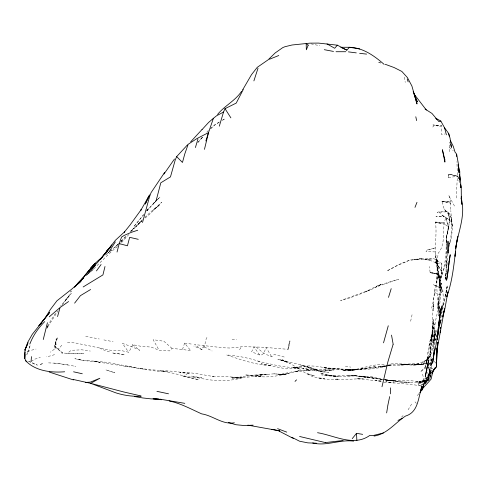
<?xml version="1.0" encoding="UTF-8"?>
<svg xmlns="http://www.w3.org/2000/svg" width="487" height="487" viewBox="0 0 487 487"><rect width="100%" height="100%" fill="white"/><g stroke="black" fill="none" stroke-linecap="round" stroke-linejoin="round"><path stroke-width="0.37" stroke-dasharray="2.44 1.83" d="M435.189 260.892L439.895 277.907L439.085 288.127L441.63 272.452L439.858 281.096L441.746 272.763L441.861 263.79M426.874 363.028C427.117 349.66 431.263 336.724 434.361 323.8L431.19 341.691L432.48 333.729L431.324 342.258L432.213 335.257L431.598 343.932L430.124 352.369L430.776 345.307L430.07 353.952L430.465 371.739L427.519 379.781L426.344 380.804L417.31 382.38L428.791 378.667L429.723 369.937L428.822 378.521L427.519 379.781L430.112 370.497L428.822 378.521L427.428 370.248M441.831 271.247L435.427 261.653L441.831 271.247L441.752 263.382L434.124 258.786L425.328 259.315L432.133 258.95L423.526 258.64L413.883 259.583L421.486 259.017L429.887 260.222L437.776 263.668L439.913 262.877L441.752 263.382M449.209 151.737L449.452 142.082M439.256 313.111L439.542 305.824L438.61 316.008L440.285 298.787L440.65 287.92L440.674 291.646L440.68 290.051L438.154 310.243M456.234 197.996L457.372 176.294L449.197 174.145L448.551 174.383L448.308 177.633L457.372 176.294M442.969 304.759L443.359 298.969L442.823 289.99L439.95 284.597L437.131 267.442L439.536 268.97L441.8 271.18M447.906 253.952L446.743 268.367L446.652 261.105L447.066 270.054L445.13 278.728L446.311 271.448L445.13 279.964L446.019 272.964L446.171 262.572L447.34 251M424.78 384.176L430.344 378.204L430.928 369.523L431.092 373.432L430.666 376.159M55.037 348.649L56.242 338.538L54.66 346.154L55.037 348.649L50.441 352.198M431.634 363.57L431.281 366.419L431.616 359.266L431.403 368.05L430.179 376.561L424.914 383.975M431.993 360.721L432.353 357.872L430.818 365.676L427.568 363.819M431.257 358.103C428.195 349.538 434.301 337.613 434.574 328.548L433.765 337.168C434.337 327.556 435.615 317.956 438.556 308.752M434.197 288.901L434.465 292.48L433.454 300.388L431.573 308.703M433.838 349.088L435.932 338.605L437.18 334.526M433.929 340.62L435.64 332.244L433.929 340.62L435.335 330.563L433.351 351.541M440.759 317.487L441.545 311.905M448.679 248.267L449.678 242.648L448.716 246.112M206.981 337.68L206.36 338.045L204.327 346.921L201.77 349.563L194.447 344.553L223.539 347.803L230.266 348.028L242.958 346.671L262.633 347.201L287.902 349.319L289.534 340.845M445.386 224.653L448.466 227.088L446.841 235.489L446.122 243.226L446.658 236.292L448.466 227.088L445.915 217.555L441.952 215.011L443.56 216.52L436.005 216.472L443.56 216.52M430.484 338.836L428.834 347.231M430.818 365.676L432.511 357.446M410.626 321.292L412.446 313.007M440.723 318.188L446.129 293.868L447.279 285.339L445.508 295.299L447.176 286.91L441.892 310.529M429.784 345.283L431.774 336.919M288.048 349.076L290.075 340.87L288.322 349.362L287.902 349.319M428.25 363.15L429.735 372.147L427.653 379.909L429.735 372.147L428.499 364.635M448.308 177.633L449.197 174.145L457.378 175.941L456.928 161.605M448.74 245.588C452.709 234.265 451.607 222.255 450.822 210.567M447.37 250.969L446.987 252.357L447.395 250.994M432.164 358.213L430.569 363.673L428.426 365.725M62.732 353.069L54.66 346.154L57.576 337.302L54.66 346.154L57.034 348.595L62.732 353.069L60.723 353.3M448.618 246.903C452.113 237.729 453.123 227.892 451.431 218.2L451.778 219.887L451.078 216.782M437.168 329.833L432.572 342.525L434.635 337.144M441.307 312.417L442.774 307.656M27.315 353.081L26.852 354.548L30.31 345.052L27.315 353.081L28.161 351.711L29.92 350.591L36.05 349.051M182.485 349.435L184.591 343.122L190.855 350.792L182.485 349.435L172.075 348.461L169.561 350.914L159.079 350.238L151.134 347.054L141.668 346.434L132.555 344.656L131.886 346.762L128.678 352.241L120.423 350.378L110.592 350.269L75.388 342.97L67.218 342.361M437.07 334.551L435.262 340.023L436.565 336.694M450.81 209.428L450.591 201.825L441.892 201.259C443.462 204.802 442.951 210.36 447.462 211.76L448.326 213.19L449.574 220.063L445.915 217.555C441.052 228.89 446.859 243.275 438.136 253.258L437.241 261.854L436.869 282.63L437.375 273.925C435.415 286.94 438.288 299.815 439.11 312.757L439.122 312.952M384.925 379.805L395.572 380.688L385.101 379.988C397.057 381.004 409.074 379.659 420.938 382.045L416.592 381.771L425.455 380.962L429.674 372.378L425.455 380.962L421.121 382.794L401.988 382.021L383.001 379.683M426.216 361.646L426.764 360.197L429.662 356.728L431.695 352.691L433.68 344.388L434.489 335.75L433.619 343.597L435.007 334.313L433.515 342.745L428.11 358.962L421.358 363.631L428.986 357.604L428.11 358.962L429.662 356.728L426.241 361.884L430.837 354.055L425.559 363.065L421.979 364.653L411.363 364.586L421.979 364.653L413.195 365.098L404.6 364.763L399.9 364.964L406.548 364.793L386.97 365.938M47.568 326.26L48.42 324.281L56.535 311.619M425.34 381.54L427.61 376.36M46.819 328.408L48.329 325.249L46.929 328.153L58.05 310.809M203.822 345.667L201.77 349.563L193.893 346.056M435.488 222.425L435.707 222.035L444.089 222.748L435.415 222.078L444.114 224.05L435.488 222.425C437.618 237.504 432.219 253.447 438.568 267.856L435.902 259.09L437.99 269.299L438.799 278.619L438.063 274.686C441.697 286.094 438.556 297.843 437.789 309.397L438.239 302.275L439.049 311.997M411.606 404.064L407.534 410.748M428.95 364.647L430.575 362.078L429.284 363.789M429.954 372.117L432.596 368.44L428.408 367.174M62.093 305.148L69.702 294.684L64.674 301.362L71.26 293.509L60.479 306.226M239.501 349.715L241.704 346.689M146.867 210.597L148.572 208.266L146.806 210.67M425.48 382.94L430.179 376.561M429.144 373.833L421.121 382.794L419.204 382.648L428.371 376.816L421.121 382.794M431.744 372.153L429.844 375.41L430.873 377.285M61.727 345.186L58.927 348.875L57.034 348.595M430.149 355.467L423.513 364.112L428.45 362.839C415.533 366.973 401.988 362.389 388.736 364.185M157.198 199.159L146.557 211.315M128.927 234.424L120.186 244.17M131.277 231.587L140.128 222.151L130.711 231.155M157.149 199.183L152.875 204.297L160.059 196.979L146.544 210.999M143.72 214.572L133.681 226.796L143.659 214.773M431.78 372.299L430.38 373.955L430.076 372.275M418.942 393.654L417.517 395.341L418.832 393.855M202.501 137.157L198.002 142.326M432.76 127.064L434.447 125.104L441.782 125.567L432.943 124.946L441.825 126.827L441.386 134.479L445.015 133.974M197.606 142.782L202.629 137.139M206.817 132.184L208.308 130.479M200.973 138.929L202.872 136.871M121.026 241.461L125.95 235.994M142.624 219.716L136.104 226.705L141.65 220.812M401.574 417.134L403.108 415.539M141.644 220.8L139.605 222.882L141.674 220.97M120.746 241.826L122.012 240.572L120.1 242.41M121.263 241.315L126.949 235.678M130.662 231.386L134.302 227.819L130.626 231.337M210.506 128.97L214.822 125.001L219.935 121.866M118.122 244.304L114.755 247.445L119.084 243.384M54.879 345.411L56.188 344.169L58.434 343.177M256.174 347.048L263.844 353.367L271.716 356.874L274.218 354.493L284.274 357.02M118.158 244.273L110.33 250.933M144.755 217.482L151.14 211.498L159.669 204.966L153.168 210.092L161.684 202.257L150.422 213.519L145.071 218.103M427.519 379.781L428.877 378.551L426.344 380.804L428.791 378.667L419.204 382.648M87.544 274.242C98.13 265.518 106.799 254.738 117.763 246.428M210.554 128.501L215.047 124.55L219.954 121.604M87.483 274.297L93.997 268.55L84.665 277.042M109.77 251.402L106.397 254.19L109.691 251.596M110.239 251.164L111.882 249.868L104.072 255.803M68.807 352.162L71.187 350.299L81.932 349.824L90.326 351.06M31.174 361.366L34.808 359.15L40.348 357.458M423.209 383.64L420.238 385.905L424.64 382.971M425.589 381.826L430.344 378.204M425.273 382.551L429.047 380.037M222.498 120.295L225.055 118.731L222.504 120.167M426.277 367.77L423.769 369.079L420.555 371.928L425.614 366.382L428.103 356.618L425.078 367.831L427.781 358.128L432.511 331.288L432.766 322.522L432.401 313.585L433.594 303.468L433.57 310.809C431.385 292.48 442.561 274.224 435.512 256.46L437.241 261.854L437.296 270.711L437.137 260.228L437.241 261.854L435.293 251.919L425.991 251.609L427.215 250.306L435.542 247.786L425.888 250.275M54.581 354.493L52.413 355.425L46.216 356.855M426.764 360.197L417.341 364.093L419.441 363.46L399.906 364.428M419.344 385.844L418.065 383.872L428.481 380.097M418.065 383.872L428.304 380.122M342.604 370.223L352.746 369.883L342.604 370.223L360.216 369.091L376.195 366.553L358.128 369.682L349.313 370.272L356.155 369.743L347.194 370.991C360.143 369.237 372.555 363.953 385.826 364.27M447.462 211.76L439.359 211.735L437.137 212.369L447.462 211.76C452.338 215.412 451.534 221.932 452.283 227.271L451.26 217.811L444.174 209.039M425.455 380.962L427.294 380.572M385.911 365.981L379.994 367.058L389.003 365.603L378.107 366.76L386.234 366.005M386.654 365.847L391.091 365.043L381.711 367.283C370.175 369.603 358.31 369.834 346.561 370.01L357.324 369.444L377.09 367.466L375.045 367.868L385.704 365.512M360.216 369.091L367.381 368.032M388.699 365.067L393.192 364.404L409.75 364.434L401.866 364.404M354.14 370.017L356.155 369.743M335.123 379.403L338.672 379.063L326.436 379.452L318.133 377.815L324.689 378.521C308.101 379.367 297.015 365.11 282.344 359.777L289.528 363.412M232.092 339.683L236.7 339.336M420.847 385.972C409.293 383.61 397.416 383.75 385.795 381.747L394.172 383.08M344.577 370.15L357.324 369.444M354.195 375.641L371.064 377.76L354.195 375.641L347.408 375.927L356.107 375.836L336.614 376.621L326.686 374.747L336.614 376.621L328.183 375.556L320.111 372.896L330.052 375.94L338.635 376.348L328.183 375.556L330.052 375.94L321.615 374.874C339.323 376.488 357.318 374.138 374.844 378.338L357.988 376.159L393.563 380.937L372.957 378.034M274.059 373.864L251.621 375.24L244.973 374.899L253.398 376.001L262 376.36L255.365 375.982C270.309 378.923 285.059 374.138 299.42 370.68L294.982 371.63L310.176 370.4L305.891 370.43L333.985 369.974L323.319 370.09L331.945 370.333C314.401 368.501 296.68 369.974 279.715 374.777L288.639 373.712L277.858 374.351L286.49 374.533L274.059 373.864L284.542 374.515M28.203 361.512L29.512 361.488L37.359 365.116L31.156 362.845L29.512 361.488M259.571 354.944L254.031 346.988L251.602 351.833L259.571 354.944L261.525 354.944L263.844 353.367L266.06 347.426L271.716 356.874M340.048 368.896L334.076 368.878L343.956 369.122L350.47 370.035L331.355 369.176L323.07 367.442L348.54 369.919M337.12 379.215L345.746 379.446L363.296 378.6L356.533 378.789L382.021 381.169L375.453 380.493L382.35 381.948M54.325 363.101L64.668 364.355L75.576 366.382L74.87 366.248M48.572 362.876L56.468 363.235L68.612 365.104M441.892 201.259L450.591 201.825L448.49 193.917M383.726 382.24L392.279 382.794M335.33 368.89L324.902 367.989L333.388 368.829L323.149 367.454C313.238 365.201 302.926 365.579 293.046 367.788L301.922 366.936C286.873 369.03 272.41 364.166 257.879 361.244M391.67 380.645L401.988 382.021L409.616 382.179L400.016 382.1L384.888 379.623M421.486 259.017L419.587 258.755L409.774 260.064L398.975 264.447L386.83 271.046L396.692 265.878L408.514 260.673L419.587 258.755L429.887 260.222M184.591 343.122L192.542 344.212M140.128 368.476L152.382 369.864L173.317 371.319L190.198 373.383L179.727 372.683C191.196 371.8 202.312 374.966 213.568 376.488L211.632 376.408L220.343 376.262L238.587 377.443L230.716 377.395L241.436 377.017L232.463 378.308L252.455 375.331L263.211 374.777L253.009 376.548L236.359 378.369L243.269 377.547C226.114 382.575 208.564 380.895 191.537 376.086L201.764 377.851C187.41 378.387 174.066 372.354 159.986 370.844L167.461 371.867L157.904 371.368L93.589 361.354L100.109 362.237L83.155 360.49L74.882 358.724L81.299 360.051L79.405 359.783L106.811 362.322L143.872 369.134M382.301 379.586L368.385 377.194L361.409 376.682L370.51 376.457L382.173 379.203M125.275 366.023L135.532 367.673M448.551 174.383L457.378 175.941M345.393 366.139L350.81 367.119M103.914 339.926L113.087 341.673M85.7 336.359L99.232 338.989M311.035 43.848L319.856 45.76M430.058 272.172L438.41 274.297L430.058 272.172L429.54 266.523M380.645 62.872L377.979 62.056L380.731 63.097M259.754 361.604C249.034 357.982 237.839 355.875 226.577 354.901C241.144 359.82 255.833 365.043 271.405 365.694L261.215 363.765L286.082 368.866L298.945 368.123L292.212 367.697L309.154 369.523L302.75 368.135L319.308 371.618L328.628 372.378L321.317 371.368L313.141 369.176L323.137 371.971L315.15 368.963L300.656 364.994L310.499 368.44C300.199 363.405 288.688 362.663 277.888 359.278L287.793 362.468L279.794 359.497L288.036 362.675M185.9 374.473L186.99 374.826M109.447 351.894L101.387 349.185L99.598 347.925M434.465 292.48L441.228 295.341M440.942 288.024L433.217 284.633L440.942 288.024L439.95 284.597L442.366 291.463L440.54 282.131L439.024 280.08L441.307 283.933L441.246 292.76L440.54 282.131L441.307 283.933L438.458 274.321L440.053 285.193L439.578 276.226L439.225 286.569L439.895 277.907L437.131 267.442M204.327 346.921L212.076 350.981M441.952 215.011L449.574 220.063M132.555 344.656L139.763 350.275L131.886 346.762L122.389 343.365L128.678 352.241M449.343 147.512L453.318 150.708M450.091 214.639L448.326 213.19L450.274 221.932L448.722 214.804M459.545 182.814L457.847 176.483L459.996 178.345M172.075 348.461L163.882 341.247L153.125 339.689L159.079 350.238M434.301 361.384L436.224 363.503M429.735 372.147L431.092 373.432M415.021 401.86L416.379 403.425M436.358 261.324L437.776 263.668M449.203 196.419L455.077 207.133M439.359 211.735L440.303 213.665M457.847 176.483L459.533 181.359M424.153 380.682L422.539 373.979M428.444 367.283L429.619 371.325L428.578 367.326M445.915 217.555L448.509 228.001L448.466 227.088M404.466 77.171L405.221 82.413M446.135 247.329C446.281 258.329 443.925 269.171 440.449 279.55L445.721 263.297L446.95 254.792L446.281 245.771L446.658 236.292L446.135 247.329M433.132 319.423L432.791 328.171L431.92 336.779L433.357 320.854L431.342 338.215L433.241 329.894L433.132 319.423M449.653 220.167L448.442 228.677L446.524 236.999L449.653 220.167M438.994 296.942L437.661 305.422L438.994 296.942M442.135 201.198L441.989 201.502L450.737 203.158L442.135 201.198M71.51 290.909L70.585 292.084L71.498 290.928M296.723 379.537L294.282 382.143L297.088 379.446L296.723 379.537M380.901 284.42L373.267 288.621L359.357 294.404L348.917 298.233L340.59 300.582L369.377 290.136L365.883 291.536L377.888 285.534L398.646 279.215L375.55 287.214L380.901 284.42M42.46 363.71L39.417 364.666L42.46 363.71M267.26 374.18L257.191 375.398L267.26 374.18M424.092 363.966L413.195 365.098L424.092 363.966M83.886 353.574L75.144 353.854L64.68 353.112L73.227 353.665L83.886 353.574M124.222 354.609L112.101 352.905L124.222 354.609M438.41 274.297L430.082 272.702L438.373 274.303M198.294 379.659L182.229 375.824L198.294 379.659M308.813 367.265L306.98 366.735L316.885 369.901L308.813 367.265M314.639 376.001L306.694 373.48L314.639 376.001M114.013 372.512L105.935 369.901L114.695 372.78L114.013 372.512"/><path stroke-width="0.73" d="M461.28 198.86L461.286 196.693L461.81 204.199M461.341 198.629L461.213 186.235L460.495 184.147M433.649 370.083L436.449 366.76L436.991 349.228L437.85 342.221L436.863 350.792L444.619 308.569M437.04 348.382L436.449 366.76L433.558 369.749M436.449 366.76L436.991 349.228L436.212 359.455M440.51 328.743L440.613 327.331L440.479 328.822M25.099 354.627L24.813 358.414L25.744 360.873C35.575 371.094 51.245 372.847 64.68 371.776M25.446 350.074L25.561 348.558L27.576 343.95M440.37 330.259L440.199 332.414L440.358 330.862M31.077 361.506L31.485 356.618M438.3 327.428L437.88 332.536L439.822 315.381L441.009 308.46L438.684 325.511L439.822 315.381L442.257 305.605L440.059 312.624M25.056 352.107L24.35 357.068L24.813 358.414L24.947 349.989L27.923 341.953L32.3 334.301L49.637 312.471L38.99 325.675L45.346 317.707L50.386 309.482L56.924 300.814L72.106 288.84L81.159 280.853L79.746 282.442M25.361 349.976L25.561 348.558L24.947 349.989L28.149 342.653M457.841 236.146L456.027 246.708L455.053 256.32L455.503 251.359C453.768 266.657 452.046 282.058 446.829 296.644M386.641 412.921L387.859 405.294M456.983 240.493L455.631 248.607C458.042 231.879 465.962 215.4 461.195 198.264L461.767 204.211M457.11 239.756L457.348 238.332M434.441 350.427L432.584 363.265L434.946 348.436M427.154 366.589L425.291 376.524L428.87 359.814L427.324 365.914M387.926 404.88L389.673 396.631M434.41 350.555L433.205 356.192C437.076 344.291 437.472 331.684 441.027 319.758L439.018 325.84M381.985 386.751L387.938 361.671L393.1 344.406M43.258 339.53L47.428 322.723M444.083 310.676L442.646 317L444.899 308.77L447.894 291.902L446.743 296.656M204.461 149.369L208.491 132.622L213.422 118.286L216.569 115.784L223.539 112.022L225.012 108.656L236.213 103.104L243.214 89.614M156.382 199.731L160.807 182.808L170.468 176.884L175.296 159.773L176.659 156.619L187.495 144.87M104.997 266.511L102.915 274.918L83.161 286.959M383.525 342.842L388.273 325.76M117.044 252.047L119.212 243.603L121.567 237.066L124.191 235.416L131.326 232.336L137.724 230.235M142.521 222.48L149.466 196.949L151.043 192.682L164.63 172.447M57.557 316.58L59.919 308.052M219.314 126.17L223.539 112.022M195.403 147.567L197.953 138.947M253.891 80.897L258.025 68.174M420.038 392.778L422.022 386.075C418.156 396.905 418.777 412.172 405.446 416.099C395.121 422.868 387.08 434.118 374.089 436.06M422.101 390.142L424.554 381.966L422.375 389.028L420.147 392.376M391.201 288.657L388.492 297.393M205.849 140.999L208.491 132.622L196.918 138.582L188.159 144.292L184.786 153.929L182.467 162.445L176.659 156.619M414.979 207.365L416.982 202.33M29.829 344.066C33.043 335.543 38.296 327.994 44.731 321.584M145.217 204.144L148.791 196.273M145.528 203.487L149.612 194.897L140.846 210.207L141.145 209.696L130.072 224.97L124.246 232.232L124.757 231.678L115.401 240.274L105.843 252.704L111.876 244.967L106.83 251.231L108.838 249.137M434.921 367.947L432.334 373.316L432.967 370.613L431.165 378.965C428.45 382.514 424.981 385.485 422.375 389.028M109.782 250.635L115.352 241.862M242.623 89.925L251.511 74.651L257.233 67.358L268.069 59.852L275.185 52.937L282.777 47.604L284.901 46.728L292.054 44.999L309.829 43.154L318.522 43.093L337.357 45.175L346.854 50.143L349.465 47.276C363.095 47.696 374.26 55.822 384.164 64.4M96.456 270.912L101.083 264.514M174.468 159.024L163.997 174.005M106.83 251.231L108.966 248.894M74.608 303.151L80.422 295.664L90.612 289.503M74.408 287.354C84.227 277.511 91.306 265.105 102.763 256.868M79.466 282.417L87.873 272.233L94.959 265.604M107.085 250.908L100.328 259.522L107.085 250.908L97.522 262.536L87.873 272.233L95.464 265.153M78.888 283.16L82.857 278.114L79.655 281.857L83.271 278.284M78.218 283.897L81.81 279.428M352.229 438.653L356.521 433.32L362.651 434.355M38.99 325.675L41.127 323.064M75.613 285.881L78.358 282.539L83.819 277.511M241.637 91.252C235.312 100.766 224.647 105.697 217.561 114.451M337.357 45.175L334.691 48.28L327.014 43.903M75.85 285.832L79.783 281.328L83.581 277.992M190.679 141.827L202.014 129.524M202.026 129.627L208.588 122.462L213.422 118.286M86.187 274.138L89.133 270.973L88.78 271.35M49.278 316.818L59.609 307.93M81.177 280.11L83.673 277.919M60.084 307.528L68.582 301.52M402.085 418.382L397.97 420.464M269.481 59.244L278.783 55.512M383.476 432.949L372.945 435.591L369.913 435.341C353.891 447.011 334.508 435.439 317.524 432.712M450.755 144.45L451.419 147.378L450.049 138.168L448.649 133.468L444.582 127.85L440.851 121.08L438.793 121.525L431.969 113.441L425.102 109.058M325.407 442.58L343.128 440.485M85.432 382.435L90.296 382.143L99.859 378.265L90.655 383.33L73.16 379.44M253.143 425.151L244.377 425.547L235.885 424.719L228.446 422.466M345.837 51.719L336.03 51.725M234.375 422.789C222.498 424.926 213.062 415.594 201.703 413.883C191.001 409.104 180.768 403.388 169.153 400.947M353.617 441.125C339.768 439.28 326.418 446.439 312.697 442.981M316.471 443.213L307.875 442.866L299.572 441.216L291.798 437.271M359.643 53.32L366.595 54.112M161.55 399.742L153.095 398.774L158.78 399.09L151.116 398.89L142.654 397.934L134.302 396.497M348.363 51.866L356.283 52.882M159.742 399.109L184.804 403.352M359.723 48.925L349.465 47.276L340.784 47.288L346.854 50.143M271.502 429.291L279.824 430.867L247.871 425.139M324.299 49.686L333.485 51.433M325.279 442.561L299.572 436.474M168.514 393.8L156.942 391.353M141.053 395.968L123.783 391.974L90.655 383.33L115.833 392.839A76.958 73.933 65.3 0 0 141.078 396.29M73.561 371.806L82.297 373.76M138.265 239.33L129.652 237.327L127.442 245.789L119.212 243.603M385.296 64.308L394.08 67.529L401.86 71.449L407.357 77.518L411.892 85.986L417.018 103.962L414.127 93.833L414.894 95.641L413.153 91.513M49.217 372.05L73.446 379.921M25.744 360.873L26.949 361.305M277.584 428.682L286.758 432.121M277.949 430.496L293.466 438.519M440.851 121.08L435.816 118.231L436.809 119.327M456.538 153.983L455.022 152.078L453.239 146.27L450.378 140.518M414.285 94.362L426.326 110.019M225.012 108.656L230.881 117.854M414.614 95.884L417.383 101.96L414.127 93.833M407.235 79.083L408.161 81.853M459.411 174.717L460.538 178.808L460.866 187.738L460.489 186.332M444.582 127.85L446.378 134.826M458.09 164.789L459.765 171.357L459.85 180.22L459.46 178.029M448.649 133.468L449.422 136.75M415.788 116.758L416.641 120.606M391.524 335.117L393.161 344.23M456.709 154.452L458.334 163.729L459.071 172.769L458.498 169.135M456.587 154.318L456.69 156.528M356.521 433.32L356.861 440.65M448.034 250.087L448.113 253.216L447.991 241.235L448.052 250.622M390.428 387.859L390.477 393.849M449.063 261.653L448.064 271.819L446.591 280.256L450.225 254.725L449.063 261.653M438.641 329.547L437.156 339.585L438.641 329.547M308.21 45.151L306.353 49.796L306.177 43.647L308.21 45.151M94.241 264.368L90.57 268.343L95.47 263.102L94.241 264.368M444.832 159.73L442.391 149.728L444.905 162.08L444.832 159.73"/></g></svg>
